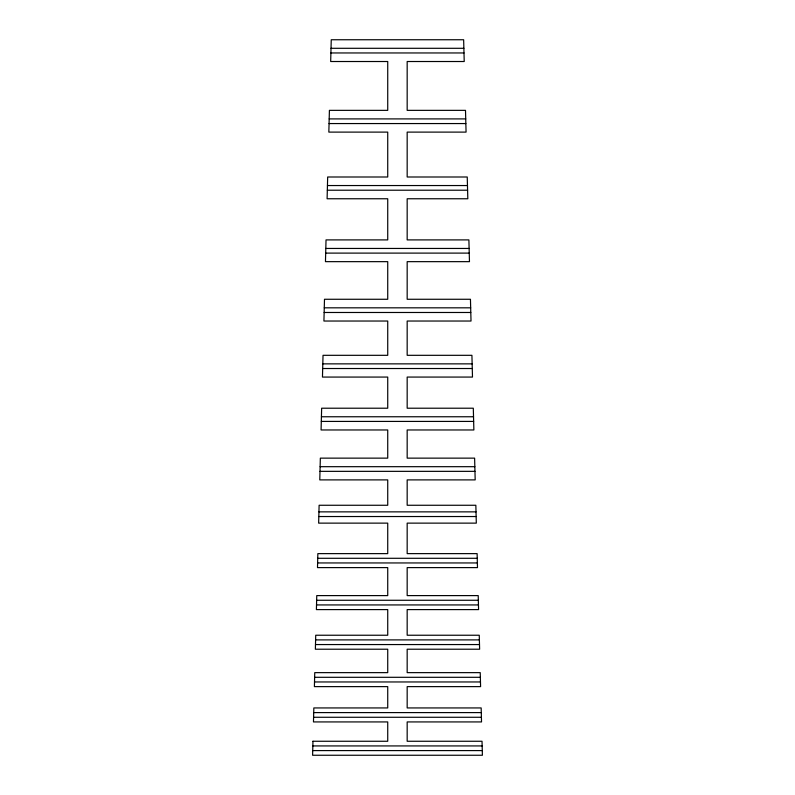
<?xml version="1.0" encoding="UTF-8"?>
<svg xmlns="http://www.w3.org/2000/svg" width="795" height="795" viewBox="0 0 795 795"><rect width="100%" height="100%" fill="white"/><g stroke="black" fill="none" stroke-linecap="round" stroke-linejoin="round"><path stroke-width="1.19" d="M331.028 48.296L463.873 48.296M330.909 52.957L463.992 52.957M329.19 118.902L465.721 118.902M329.07 123.563L465.84 123.563M327.451 185.543L467.47 185.543M327.331 190.214L467.589 190.214M325.811 248.447L469.12 248.447M325.692 253.108L469.239 253.108M324.261 307.824L470.67 307.824M324.141 312.485L470.799 312.485M322.8 363.862L472.141 363.862M322.681 368.522L472.26 368.522M321.428 416.759L473.532 416.759M321.299 421.42L473.651 421.42M320.127 466.685L474.834 466.685M319.997 471.346L474.963 471.346M318.944 511.861L476.016 511.861M318.825 516.531L476.145 516.531M317.732 558.289L477.239 558.289M317.612 562.949L477.358 562.949M316.639 600.265L478.342 600.265M316.519 604.935L478.461 604.935M315.605 639.895L479.375 639.895M315.486 644.556L479.494 644.556M314.631 677.3L480.359 677.3M314.512 681.961L480.478 681.961M313.707 712.598L481.283 712.598M313.588 717.269L481.402 717.269M312.842 745.929L482.158 745.929M312.723 750.589L482.277 750.589M312.962 741.258L312.604 755.25L482.396 755.25L482.028 741.258L407.169 741.258L407.169 721.93L481.531 721.93L481.164 707.938L407.169 707.938L407.169 686.622L480.597 686.622L480.23 672.64L407.169 672.64L407.169 649.217L479.623 649.217L479.256 635.235L407.169 635.235L407.169 609.596L478.58 609.596L478.212 595.604L407.169 595.604L407.169 567.61L477.487 567.61L477.119 553.628L407.169 553.628L407.169 523.13L476.314 523.13L475.847 505.262L407.169 505.262L407.169 479.892L475.181 479.892L474.615 458.139L407.169 458.139L407.169 429.966L473.87 429.966L473.303 408.213L407.169 408.213L407.169 377.069L472.488 377.069L471.922 355.315L407.169 355.315L407.169 321.031L471.018 321.031L470.451 299.268L407.169 299.268L407.169 261.654L469.467 261.654L468.891 239.901L407.169 239.901L407.169 198.76L467.818 198.76L467.241 176.997L407.169 176.997L407.169 132.109L466.069 132.109L465.502 110.356L407.169 110.356L407.169 61.513L464.22 61.513L463.644 39.75L331.247 39.75L330.68 61.513L387.731 61.513L387.731 110.356L329.408 110.356L328.842 132.109L387.731 132.109L387.731 176.997L327.669 176.997L327.103 198.76L387.731 198.76L387.731 239.901L326.029 239.901L325.463 261.654L387.731 261.654L387.731 299.268L324.489 299.268L323.923 321.031L387.731 321.031L387.731 355.315L323.028 355.315L322.462 377.069L387.731 377.069L387.731 408.213L321.647 408.213L321.081 429.966L387.731 429.966L387.731 458.139L320.345 458.139L319.779 479.892L387.731 479.892L387.731 505.262L319.113 505.262L318.646 523.13L387.731 523.13L387.731 553.628L317.851 553.628L317.493 567.61L387.731 567.61L387.731 595.604L316.758 595.604L316.4 609.596L387.731 609.596L387.731 635.235L315.724 635.235L315.367 649.217L387.731 649.217L387.731 672.64L314.75 672.64L314.393 686.622L387.731 686.622L387.731 707.938L313.836 707.938L313.469 721.93L387.731 721.93L387.731 741.258L312.962 741.258"/></g></svg>
